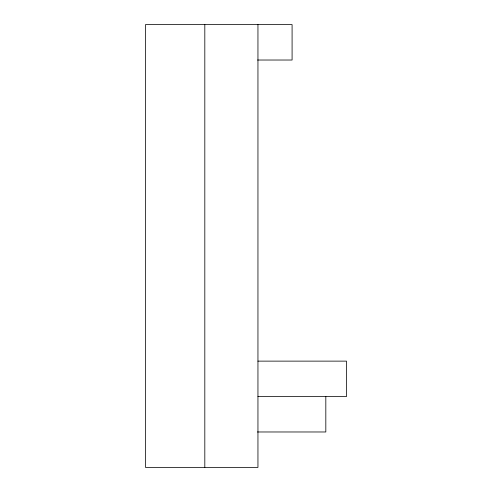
<?xml version="1.0" encoding="UTF-8"?>
<svg xmlns="http://www.w3.org/2000/svg" width="492" height="492" viewBox="0 0 492 492"><rect width="100%" height="100%" fill="white"/><g stroke="black" fill="none" stroke-linecap="round" stroke-linejoin="round"><path stroke-width="0.74" d="M257.593 60.024L292.088 60.024L292.088 24.6L145.491 24.6L145.491 467.4L257.949 467.4L257.949 24.6M257.937 361.128L346.509 361.128L346.509 396.552L257.937 396.552M257.464 431.976L325.821 431.976L325.821 396.552M204.813 24.6L204.813 467.4"/></g></svg>
